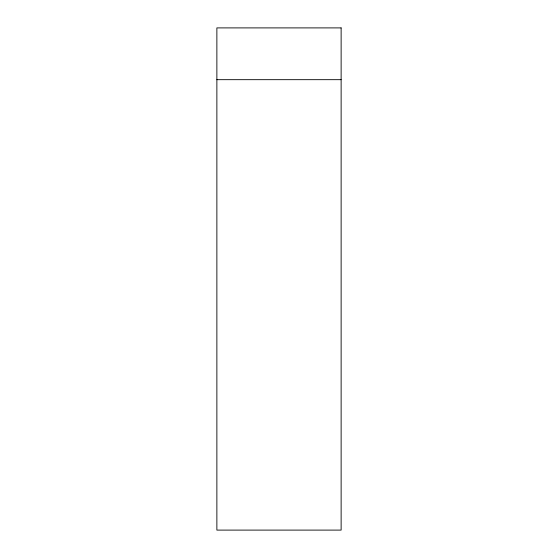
<?xml version="1.0" encoding="UTF-8"?>
<svg xmlns="http://www.w3.org/2000/svg" width="558" height="558" viewBox="0 0 558 558"><rect width="100%" height="100%" fill="white"/><g stroke="black" fill="none" stroke-linecap="round" stroke-linejoin="round"><path stroke-width="0.84" d="M216.874 79.675L341.126 79.675M341.126 27.9L216.874 27.9L216.874 530.1L341.126 530.1L341.126 27.9"/></g></svg>
